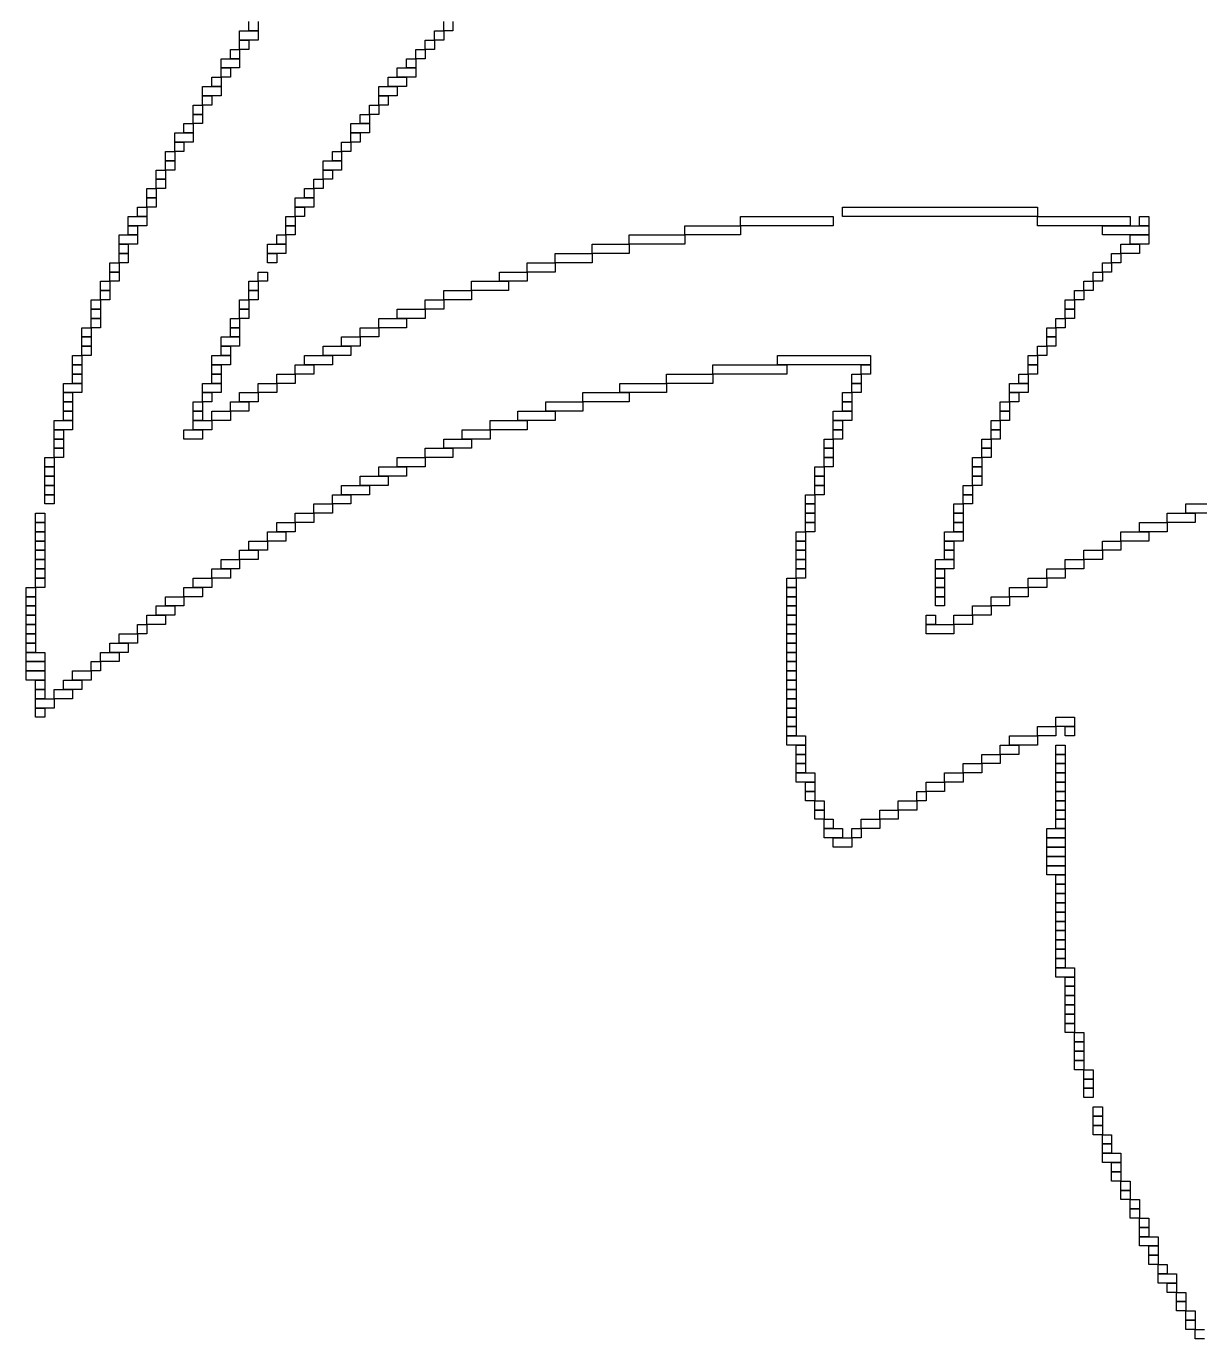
# Model space of a CAD drawing. Extents: x 62 to 962, y 58 to 965.
# Drawn here: x 326 to 452.5, y 366 to 507.5 of the extents above; entities that cross this region are included whole.
import ezdxf

# ---------------------------------------------------------------- set-up
doc = ezdxf.new("R2010")
doc.units = 0

msp = doc.modelspace()

# ---------------------------------------------------------------- linework, layer by layer
for p, q in [((350, 507), (350, 508)), ((351, 508), (351, 507)), ((371, 507), (371, 508)), ((372, 508), (372, 507)), ((349, 507), (351, 507)), ((349, 506), (349, 507)), ((351, 507), (350, 507)), ((351, 507), (351, 506)), ((370, 507), (371, 507)), ((370, 506), (370, 507)), ((372, 507), (371, 507)), ((371, 507), (371, 506)), ((351, 506), (349, 506)), ((349, 506), (350, 506)), ((349, 505), (349, 506)), ((350, 506), (350, 505)), ((369, 506), (370, 506)), ((369, 505), (369, 506)), ((371, 506), (370, 506)), ((370, 506), (370, 505)), ((347, 504), (349, 504)), ((347, 503), (347, 504)), ((348, 505), (349, 505)), ((348, 504), (348, 505)), ((349, 504), (348, 504)), ((350, 505), (349, 505)), ((349, 505), (349, 504)), ((349, 504), (349, 503)), ((367, 504), (368, 504)), ((367, 503), (367, 504)), ((368, 505), (369, 505)), ((368, 504), (368, 505)), ((369, 504), (368, 504)), ((368, 504), (368, 503)), ((370, 505), (369, 505)), ((369, 505), (369, 504)), ((349, 503), (347, 503)), ((347, 503), (348, 503)), ((347, 502), (347, 503)), ((348, 503), (348, 502)), ((366, 503), (368, 503)), ((366, 502), (366, 503)), ((368, 503), (367, 503)), ((368, 503), (368, 502)), ((345, 501), (347, 501)), ((345, 500), (345, 501)), ((346, 502), (347, 502)), ((346, 501), (346, 502)), ((347, 501), (346, 501)), ((348, 502), (347, 502)), ((347, 502), (347, 501)), ((347, 501), (347, 500)), ((364, 501), (366, 501)), ((364, 500), (364, 501)), ((365, 502), (367, 502)), ((365, 501), (365, 502)), ((367, 501), (365, 501)), ((368, 502), (366, 502)), ((366, 501), (366, 500)), ((367, 502), (367, 501)), ((347, 500), (345, 500)), ((345, 500), (346, 500)), ((345, 499), (345, 500)), ((346, 500), (346, 499)), ((366, 500), (364, 500)), ((364, 500), (365, 500)), ((364, 499), (364, 500)), ((365, 500), (365, 499)), ((344, 499), (345, 499)), ((344, 498), (344, 499)), ((346, 499), (345, 499)), ((345, 499), (345, 498)), ((363, 499), (364, 499)), ((363, 498), (363, 499)), ((365, 499), (364, 499)), ((364, 499), (364, 498)), ((343, 497), (344, 497)), ((343, 496), (343, 497)), ((345, 498), (344, 498)), ((344, 498), (345, 498)), ((344, 497), (344, 498)), ((345, 497), (344, 497)), ((344, 497), (344, 496)), ((345, 498), (345, 497)), ((361, 497), (363, 497)), ((361, 496), (361, 497)), ((362, 498), (363, 498)), ((362, 497), (362, 498)), ((363, 497), (362, 497)), ((364, 498), (363, 498)), ((363, 498), (363, 497)), ((363, 497), (363, 496)), ((342, 496), (344, 496)), ((342, 495), (342, 496)), ((344, 496), (343, 496)), ((344, 496), (344, 495)), ((363, 496), (361, 496)), ((361, 496), (362, 496)), ((361, 495), (361, 496)), ((362, 496), (362, 495)), ((341, 494), (342, 494)), ((341, 493), (341, 494)), ((344, 495), (342, 495)), ((342, 495), (343, 495)), ((342, 494), (342, 495)), ((343, 494), (342, 494)), ((342, 494), (342, 493)), ((343, 495), (343, 494)), ((359, 494), (360, 494)), ((359, 493), (359, 494)), ((360, 495), (361, 495)), ((360, 494), (360, 495)), ((361, 494), (360, 494)), ((360, 494), (360, 493)), ((362, 495), (361, 495)), ((361, 495), (361, 494)), ((342, 493), (341, 493)), ((341, 493), (342, 493)), ((341, 492), (341, 493)), ((342, 493), (342, 492)), ((358, 493), (360, 493)), ((358, 492), (358, 493)), ((360, 493), (359, 493)), ((360, 493), (360, 492)), ((340, 492), (341, 492)), ((340, 491), (340, 492)), ((342, 492), (341, 492)), ((341, 492), (341, 491)), ((360, 492), (358, 492)), ((358, 492), (359, 492)), ((358, 491), (358, 492)), ((359, 492), (359, 491)), ((339, 490), (340, 490)), ((339, 489), (339, 490)), ((341, 491), (340, 491)), ((340, 491), (341, 491)), ((340, 490), (340, 491)), ((341, 490), (340, 490)), ((340, 490), (340, 489)), ((341, 491), (341, 490)), ((356, 490), (357, 490)), ((356, 489), (356, 490)), ((357, 491), (358, 491)), ((357, 490), (357, 491)), ((358, 490), (357, 490)), ((357, 490), (357, 489)), ((359, 491), (358, 491)), ((358, 491), (358, 490)), ((340, 489), (339, 489)), ((339, 489), (340, 489)), ((339, 488), (339, 489)), ((340, 489), (340, 488)), ((355, 489), (357, 489)), ((355, 488), (355, 489)), ((357, 489), (356, 489)), ((357, 489), (357, 488)), ((337, 487), (339, 487)), ((337, 486), (337, 487)), ((338, 488), (339, 488)), ((338, 487), (338, 488)), ((339, 487), (338, 487)), ((340, 488), (339, 488)), ((339, 488), (339, 487)), ((339, 487), (339, 486)), ((354, 487), (355, 487)), ((354, 486), (354, 487)), ((357, 488), (355, 488)), ((355, 488), (356, 488)), ((355, 487), (355, 488)), ((356, 487), (355, 487)), ((355, 487), (355, 486)), ((356, 488), (356, 487)), ((403, 487), (413, 487)), ((403, 486), (403, 487)), ((413, 487), (413, 486)), ((414, 488), (435, 488)), ((414, 487), (414, 488)), ((435, 487), (414, 487)), ((435, 488), (435, 487)), ((435, 487), (445, 487)), ((435, 486), (435, 487)), ((445, 487), (445, 486)), ((446, 487), (447, 487)), ((446, 486), (446, 487)), ((447, 487), (447, 486)), ((339, 486), (337, 486)), ((337, 486), (338, 486)), ((337, 485), (337, 486)), ((338, 486), (338, 485)), ((355, 486), (354, 486)), ((354, 486), (355, 486)), ((354, 485), (354, 486)), ((355, 486), (355, 485)), ((397, 486), (403, 486)), ((397, 485), (397, 486)), ((413, 486), (403, 486)), ((403, 486), (403, 485)), ((445, 486), (435, 486)), ((442, 486), (447, 486)), ((442, 485), (442, 486)), ((447, 486), (446, 486)), ((447, 486), (447, 485)), ((336, 485), (338, 485)), ((336, 484), (336, 485)), ((338, 484), (336, 484)), ((336, 484), (337, 484)), ((336, 483), (336, 484)), ((338, 485), (337, 485)), ((337, 484), (337, 483)), ((338, 485), (338, 484)), ((352, 484), (354, 484)), ((352, 483), (352, 484)), ((353, 485), (354, 485)), ((353, 484), (353, 485)), ((354, 484), (353, 484)), ((355, 485), (354, 485)), ((354, 485), (354, 484)), ((354, 484), (354, 483)), ((387, 484), (391, 484)), ((387, 483), (387, 484)), ((391, 485), (397, 485)), ((391, 484), (391, 485)), ((397, 484), (391, 484)), ((391, 484), (391, 483)), ((403, 485), (397, 485)), ((397, 485), (397, 484)), ((447, 485), (442, 485)), ((444, 484), (446, 484)), ((444, 483), (444, 484)), ((445, 485), (447, 485)), ((445, 484), (445, 485)), ((447, 484), (445, 484)), ((446, 484), (446, 483)), ((447, 485), (447, 484)), ((337, 483), (336, 483)), ((336, 483), (337, 483)), ((336, 482), (336, 483)), ((337, 483), (337, 482)), ((354, 483), (352, 483)), ((352, 483), (353, 483)), ((352, 482), (352, 483)), ((353, 483), (353, 482)), ((383, 483), (387, 483)), ((383, 482), (383, 483)), ((391, 483), (387, 483)), ((387, 483), (387, 482)), ((443, 483), (444, 483)), ((443, 482), (443, 483)), ((446, 483), (444, 483)), ((444, 483), (444, 482)), ((335, 482), (336, 482)), ((335, 481), (335, 482)), ((337, 482), (336, 482)), ((336, 482), (336, 481)), ((353, 482), (352, 482)), ((380, 482), (383, 482)), ((380, 481), (380, 482)), ((387, 482), (383, 482)), ((383, 482), (383, 481)), ((442, 482), (443, 482)), ((442, 481), (442, 482)), ((444, 482), (443, 482)), ((443, 482), (443, 481)), ((334, 480), (335, 480)), ((334, 479), (334, 480)), ((336, 481), (335, 481)), ((335, 481), (336, 481)), ((335, 480), (335, 481)), ((336, 480), (335, 480)), ((335, 480), (335, 479)), ((336, 481), (336, 480)), ((350, 480), (351, 480)), ((350, 479), (350, 480)), ((351, 481), (352, 481)), ((351, 480), (351, 481)), ((352, 480), (351, 480)), ((351, 480), (351, 479)), ((352, 481), (352, 480)), ((374, 480), (378, 480)), ((374, 479), (374, 480)), ((377, 481), (380, 481)), ((377, 480), (377, 481)), ((380, 480), (377, 480)), ((378, 480), (378, 479)), ((383, 481), (380, 481)), ((380, 481), (380, 480)), ((440, 480), (441, 480)), ((440, 479), (440, 480)), ((441, 481), (442, 481)), ((441, 480), (441, 481)), ((442, 480), (441, 480)), ((441, 480), (441, 479)), ((443, 481), (442, 481)), ((442, 481), (442, 480)), ((335, 479), (334, 479)), ((334, 479), (335, 479)), ((334, 478), (334, 479)), ((335, 479), (335, 478)), ((351, 479), (350, 479)), ((350, 479), (351, 479)), ((350, 478), (350, 479)), ((351, 479), (351, 478)), ((371, 479), (374, 479)), ((371, 478), (371, 479)), ((378, 479), (374, 479)), ((374, 479), (374, 478)), ((439, 479), (440, 479)), ((439, 478), (439, 479)), ((441, 479), (440, 479)), ((440, 479), (440, 478)), ((333, 478), (334, 478)), ((333, 477), (333, 478)), ((334, 477), (333, 477)), ((333, 477), (334, 477)), ((333, 476), (333, 477)), ((335, 478), (334, 478)), ((334, 478), (334, 477)), ((334, 477), (334, 476)), ((349, 478), (350, 478)), ((349, 477), (349, 478)), ((350, 477), (349, 477)), ((349, 477), (350, 477)), ((349, 476), (349, 477)), ((351, 478), (350, 478)), ((350, 478), (350, 477)), ((350, 477), (350, 476)), ((366, 477), (369, 477)), ((366, 476), (366, 477)), ((369, 478), (371, 478)), ((369, 477), (369, 478)), ((371, 477), (369, 477)), ((369, 477), (369, 476)), ((374, 478), (371, 478)), ((371, 478), (371, 477)), ((438, 478), (439, 478)), ((438, 477), (438, 478)), ((439, 477), (438, 477)), ((438, 477), (439, 477)), ((438, 476), (438, 477)), ((440, 478), (439, 478)), ((439, 478), (439, 477)), ((439, 477), (439, 476)), ((334, 476), (333, 476)), ((333, 476), (334, 476)), ((333, 475), (333, 476)), ((334, 476), (334, 475)), ((348, 476), (349, 476)), ((348, 475), (348, 476)), ((350, 476), (349, 476)), ((349, 476), (349, 475)), ((364, 476), (367, 476)), ((364, 475), (364, 476)), ((369, 476), (366, 476)), ((367, 476), (367, 475)), ((437, 476), (438, 476)), ((437, 475), (437, 476)), ((439, 476), (438, 476)), ((438, 476), (438, 475)), ((332, 475), (333, 475)), ((332, 474), (332, 475)), ((334, 475), (333, 475)), ((333, 475), (333, 474)), ((349, 475), (348, 475)), ((348, 475), (349, 475)), ((348, 474), (348, 475)), ((349, 475), (349, 474)), ((362, 475), (364, 475)), ((362, 474), (362, 475)), ((367, 475), (364, 475)), ((364, 475), (364, 474)), ((436, 475), (437, 475)), ((436, 474), (436, 475)), ((438, 475), (437, 475)), ((437, 475), (437, 474)), ((333, 474), (332, 474)), ((332, 474), (333, 474)), ((332, 473), (332, 474)), ((333, 473), (332, 473)), ((332, 473), (333, 473)), ((332, 472), (332, 473)), ((333, 474), (333, 473)), ((333, 473), (333, 472)), ((347, 474), (349, 474)), ((347, 473), (347, 474)), ((349, 473), (347, 473)), ((347, 473), (348, 473)), ((347, 472), (347, 473)), ((349, 474), (348, 474)), ((348, 473), (348, 472)), ((349, 474), (349, 473)), ((358, 473), (361, 473)), ((358, 472), (358, 473)), ((360, 474), (362, 474)), ((360, 473), (360, 474)), ((362, 473), (360, 473)), ((361, 473), (361, 472)), ((364, 474), (362, 474)), ((362, 474), (362, 473)), ((435, 473), (436, 473)), ((435, 472), (435, 473)), ((437, 474), (436, 474)), ((436, 474), (437, 474)), ((436, 473), (436, 474)), ((437, 473), (436, 473)), ((436, 473), (436, 472)), ((437, 474), (437, 473)), ((331, 472), (332, 472)), ((331, 471), (331, 472)), ((333, 472), (332, 472)), ((332, 472), (332, 471)), ((346, 472), (348, 472)), ((346, 471), (346, 472)), ((348, 472), (347, 472)), ((348, 472), (348, 471)), ((356, 472), (359, 472)), ((356, 471), (356, 472)), ((361, 472), (358, 472)), ((359, 472), (359, 471)), ((407, 472), (417, 472)), ((407, 471), (407, 472)), ((417, 472), (417, 471)), ((434, 472), (435, 472)), ((434, 471), (434, 472)), ((436, 472), (435, 472)), ((435, 472), (435, 471)), ((332, 471), (331, 471)), ((331, 471), (332, 471)), ((331, 470), (331, 471)), ((332, 470), (331, 470)), ((331, 470), (332, 470)), ((331, 469), (331, 470)), ((332, 471), (332, 470)), ((332, 470), (332, 469)), ((348, 471), (346, 471)), ((346, 471), (347, 471)), ((346, 470), (346, 471)), ((347, 470), (346, 470)), ((346, 470), (347, 470)), ((346, 469), (346, 470)), ((347, 471), (347, 470)), ((347, 470), (347, 469)), ((353, 470), (355, 470)), ((353, 469), (353, 470)), ((355, 471), (357, 471)), ((355, 470), (355, 471)), ((357, 470), (355, 470)), ((355, 470), (355, 469)), ((359, 471), (356, 471)), ((357, 471), (357, 470)), ((395, 470), (400, 470)), ((395, 469), (395, 470)), ((400, 471), (408, 471)), ((400, 470), (400, 471)), ((408, 470), (400, 470)), ((400, 470), (400, 469)), ((417, 471), (407, 471)), ((408, 471), (408, 470)), ((415, 470), (416, 470)), ((415, 469), (415, 470)), ((416, 471), (417, 471)), ((416, 470), (416, 471)), ((417, 470), (416, 470)), ((416, 470), (416, 469)), ((417, 471), (417, 470)), ((433, 470), (434, 470)), ((433, 469), (433, 470)), ((435, 471), (434, 471)), ((434, 471), (435, 471)), ((434, 470), (434, 471)), ((435, 470), (434, 470)), ((434, 470), (434, 469)), ((435, 471), (435, 470)), ((330, 469), (332, 469)), ((330, 468), (330, 469)), ((332, 469), (331, 469)), ((332, 469), (332, 468)), ((345, 469), (347, 469)), ((345, 468), (345, 469)), ((347, 469), (346, 469)), ((347, 469), (347, 468)), ((351, 469), (353, 469)), ((351, 468), (351, 469)), ((355, 469), (353, 469)), ((353, 469), (353, 468)), ((390, 469), (395, 469)), ((390, 468), (390, 469)), ((400, 469), (395, 469)), ((395, 469), (395, 468)), ((416, 469), (415, 469)), ((415, 469), (416, 469)), ((415, 468), (415, 469)), ((416, 469), (416, 468)), ((432, 469), (434, 469)), ((432, 468), (432, 469)), ((434, 469), (433, 469)), ((434, 469), (434, 468)), ((332, 468), (330, 468)), ((330, 468), (331, 468)), ((330, 467), (330, 468)), ((331, 467), (330, 467)), ((330, 467), (331, 467)), ((330, 466), (330, 467)), ((331, 468), (331, 467)), ((331, 467), (331, 466)), ((344, 467), (345, 467)), ((344, 466), (344, 467)), ((347, 468), (345, 468)), ((345, 468), (346, 468)), ((345, 467), (345, 468)), ((346, 467), (345, 467)), ((345, 467), (345, 466)), ((346, 468), (346, 467)), ((348, 467), (350, 467)), ((348, 466), (348, 467)), ((349, 468), (351, 468)), ((349, 467), (349, 468)), ((351, 467), (349, 467)), ((350, 467), (350, 466)), ((353, 468), (351, 468)), ((351, 468), (351, 467)), ((382, 467), (386, 467)), ((382, 466), (382, 467)), ((386, 468), (391, 468)), ((386, 467), (386, 468)), ((391, 467), (386, 467)), ((386, 467), (386, 466)), ((395, 468), (390, 468)), ((391, 468), (391, 467)), ((414, 468), (415, 468)), ((414, 467), (414, 468)), ((415, 467), (414, 467)), ((414, 467), (415, 467)), ((414, 466), (414, 467)), ((416, 468), (415, 468)), ((415, 468), (415, 467)), ((415, 467), (415, 466)), ((431, 467), (432, 467)), ((431, 466), (431, 467)), ((434, 468), (432, 468)), ((432, 468), (433, 468)), ((432, 467), (432, 468)), ((433, 467), (432, 467)), ((432, 467), (432, 466)), ((433, 468), (433, 467)), ((331, 466), (330, 466)), ((330, 466), (331, 466)), ((330, 465), (330, 466)), ((331, 466), (331, 465)), ((345, 466), (344, 466)), ((344, 466), (345, 466)), ((344, 465), (344, 466)), ((345, 466), (345, 465)), ((346, 466), (348, 466)), ((346, 465), (346, 466)), ((350, 466), (348, 466)), ((348, 466), (348, 465)), ((379, 466), (383, 466)), ((379, 465), (379, 466)), ((386, 466), (382, 466)), ((383, 466), (383, 465)), ((413, 466), (415, 466)), ((413, 465), (413, 466)), ((415, 466), (414, 466)), ((415, 466), (415, 465)), ((432, 466), (431, 466)), ((431, 466), (432, 466)), ((431, 465), (431, 466)), ((432, 466), (432, 465)), ((329, 465), (331, 465)), ((329, 464), (329, 465)), ((331, 465), (330, 465)), ((331, 465), (331, 464)), ((345, 465), (344, 465)), ((344, 465), (346, 465)), ((344, 464), (344, 465)), ((348, 465), (346, 465)), ((346, 465), (346, 464)), ((376, 465), (380, 465)), ((376, 464), (376, 465)), ((383, 465), (379, 465)), ((380, 465), (380, 464)), ((415, 465), (413, 465)), ((413, 465), (414, 465)), ((413, 464), (413, 465)), ((414, 465), (414, 464)), ((430, 465), (431, 465)), ((430, 464), (430, 465)), ((432, 465), (431, 465)), ((431, 465), (431, 464)), ((331, 464), (329, 464)), ((329, 464), (330, 464)), ((329, 463), (329, 464)), ((330, 463), (329, 463)), ((329, 463), (330, 463)), ((329, 462), (329, 463)), ((330, 464), (330, 463)), ((330, 463), (330, 462)), ((343, 464), (345, 464)), ((343, 463), (343, 464)), ((345, 463), (343, 463)), ((346, 464), (344, 464)), ((345, 464), (345, 463)), ((371, 463), (374, 463)), ((371, 462), (371, 463)), ((373, 464), (376, 464)), ((373, 463), (373, 464)), ((376, 463), (373, 463)), ((374, 463), (374, 462)), ((380, 464), (376, 464)), ((376, 464), (376, 463)), ((412, 463), (413, 463)), ((412, 462), (412, 463)), ((414, 464), (413, 464)), ((413, 464), (414, 464)), ((413, 463), (413, 464)), ((414, 463), (413, 463)), ((413, 463), (413, 462)), ((414, 464), (414, 463)), ((429, 463), (430, 463)), ((429, 462), (429, 463)), ((431, 464), (430, 464)), ((430, 464), (431, 464)), ((430, 463), (430, 464)), ((431, 463), (430, 463)), ((430, 463), (430, 462)), ((431, 464), (431, 463)), ((330, 462), (329, 462)), ((329, 462), (330, 462)), ((329, 461), (329, 462)), ((330, 462), (330, 461)), ((369, 462), (372, 462)), ((369, 461), (369, 462)), ((374, 462), (371, 462)), ((372, 462), (372, 461)), ((413, 462), (412, 462)), ((412, 462), (413, 462)), ((412, 461), (412, 462)), ((413, 462), (413, 461)), ((430, 462), (429, 462)), ((429, 462), (430, 462)), ((429, 461), (429, 462)), ((430, 462), (430, 461)), ((328, 461), (329, 461)), ((328, 460), (328, 461)), ((329, 460), (328, 460)), ((328, 460), (329, 460)), ((328, 459), (328, 460)), ((330, 461), (329, 461)), ((329, 461), (329, 460)), ((329, 460), (329, 459)), ((364, 460), (367, 460)), ((364, 459), (364, 460)), ((366, 461), (369, 461)), ((366, 460), (366, 461)), ((369, 460), (366, 460)), ((367, 460), (367, 459)), ((372, 461), (369, 461)), ((369, 461), (369, 460)), ((411, 460), (412, 460)), ((411, 459), (411, 460)), ((413, 461), (412, 461)), ((412, 461), (413, 461)), ((412, 460), (412, 461)), ((413, 460), (412, 460)), ((412, 460), (412, 459)), ((413, 461), (413, 460)), ((428, 461), (429, 461)), ((428, 460), (428, 461)), ((429, 460), (428, 460)), ((428, 460), (429, 460)), ((428, 459), (428, 460)), ((430, 461), (429, 461)), ((429, 461), (429, 460)), ((429, 460), (429, 459)), ((329, 459), (328, 459)), ((328, 459), (329, 459)), ((328, 458), (328, 459)), ((329, 459), (329, 458)), ((362, 459), (365, 459)), ((362, 458), (362, 459)), ((367, 459), (364, 459)), ((365, 459), (365, 458)), ((412, 459), (411, 459)), ((411, 459), (412, 459)), ((411, 458), (411, 459)), ((412, 459), (412, 458)), ((429, 459), (428, 459)), ((428, 459), (429, 459)), ((428, 458), (428, 459)), ((429, 459), (429, 458)), ((329, 458), (328, 458)), ((328, 458), (329, 458)), ((328, 457), (328, 458)), ((329, 458), (329, 457)), ((360, 458), (363, 458)), ((360, 457), (360, 458)), ((365, 458), (362, 458)), ((363, 458), (363, 457)), ((412, 458), (411, 458)), ((411, 458), (412, 458)), ((411, 457), (411, 458)), ((412, 458), (412, 457)), ((427, 458), (428, 458)), ((427, 457), (427, 458)), ((429, 458), (428, 458)), ((428, 458), (428, 457)), ((329, 457), (328, 457)), ((328, 457), (329, 457)), ((328, 456), (328, 457)), ((329, 456), (328, 456)), ((329, 457), (329, 456)), ((357, 456), (359, 456)), ((357, 455), (357, 456)), ((359, 457), (361, 457)), ((359, 456), (359, 457)), ((361, 456), (359, 456)), ((359, 456), (359, 455)), ((363, 457), (360, 457)), ((361, 457), (361, 456)), ((410, 457), (411, 457)), ((410, 456), (410, 457)), ((411, 456), (410, 456)), ((410, 456), (411, 456)), ((410, 455), (410, 456)), ((412, 457), (411, 457)), ((411, 457), (411, 456)), ((411, 456), (411, 455)), ((426, 456), (427, 456)), ((426, 455), (426, 456)), ((428, 457), (427, 457)), ((427, 457), (428, 457)), ((427, 456), (427, 457)), ((428, 456), (427, 456)), ((427, 456), (427, 455)), ((428, 457), (428, 456)), ((451, 456), (455, 456)), ((451, 455), (451, 456)), ((327, 455), (328, 455)), ((327, 454), (327, 455)), ((328, 455), (328, 454)), ((355, 455), (357, 455)), ((355, 454), (355, 455)), ((359, 455), (357, 455)), ((357, 455), (357, 454)), ((411, 455), (410, 455)), ((410, 455), (411, 455)), ((410, 454), (410, 455)), ((411, 455), (411, 454)), ((427, 455), (426, 455)), ((426, 455), (427, 455)), ((426, 454), (426, 455)), ((427, 455), (427, 454)), ((449, 455), (452, 455)), ((449, 454), (449, 455)), ((455, 455), (451, 455)), ((452, 455), (452, 454)), ((328, 454), (327, 454)), ((327, 454), (328, 454)), ((327, 453), (327, 454)), ((328, 453), (327, 453)), ((327, 453), (328, 453)), ((327, 452), (327, 453)), ((328, 454), (328, 453)), ((328, 453), (328, 452)), ((352, 453), (354, 453)), ((352, 452), (352, 453)), ((353, 454), (355, 454)), ((353, 453), (353, 454)), ((355, 453), (353, 453)), ((354, 453), (354, 452)), ((357, 454), (355, 454)), ((355, 454), (355, 453)), ((409, 453), (410, 453)), ((409, 452), (409, 453)), ((411, 454), (410, 454)), ((410, 454), (411, 454)), ((410, 453), (410, 454)), ((411, 453), (410, 453)), ((410, 453), (410, 452)), ((411, 454), (411, 453)), ((425, 453), (427, 453)), ((425, 452), (425, 453)), ((427, 454), (426, 454)), ((426, 454), (427, 454)), ((426, 453), (426, 454)), ((427, 453), (426, 453)), ((427, 454), (427, 453)), ((427, 453), (427, 452)), ((444, 453), (447, 453)), ((444, 452), (444, 453)), ((446, 454), (449, 454)), ((446, 453), (446, 454)), ((449, 453), (446, 453)), ((447, 453), (447, 452)), ((452, 454), (449, 454)), ((449, 454), (449, 453)), ((328, 452), (327, 452)), ((327, 452), (328, 452)), ((327, 451), (327, 452)), ((328, 452), (328, 451)), ((350, 452), (352, 452)), ((350, 451), (350, 452)), ((354, 452), (352, 452)), ((352, 452), (352, 451)), ((410, 452), (409, 452)), ((409, 452), (410, 452)), ((409, 451), (409, 452)), ((410, 452), (410, 451)), ((427, 452), (425, 452)), ((425, 452), (426, 452)), ((425, 451), (425, 452)), ((426, 452), (426, 451)), ((442, 452), (444, 452)), ((442, 451), (442, 452)), ((447, 452), (444, 452)), ((444, 452), (444, 451)), ((328, 451), (327, 451)), ((327, 451), (328, 451)), ((327, 450), (327, 451)), ((328, 450), (327, 450)), ((327, 450), (328, 450)), ((327, 449), (327, 450)), ((328, 451), (328, 450)), ((328, 450), (328, 449)), ((347, 450), (349, 450)), ((347, 449), (347, 450)), ((349, 451), (351, 451)), ((349, 450), (349, 451)), ((351, 450), (349, 450)), ((349, 450), (349, 449)), ((352, 451), (350, 451)), ((351, 451), (351, 450)), ((410, 451), (409, 451)), ((409, 451), (410, 451)), ((409, 450), (409, 451)), ((410, 450), (409, 450)), ((409, 450), (410, 450)), ((409, 449), (409, 450)), ((410, 451), (410, 450)), ((410, 450), (410, 449)), ((424, 450), (426, 450)), ((424, 449), (424, 450)), ((426, 451), (425, 451)), ((425, 451), (426, 451)), ((425, 450), (425, 451)), ((426, 450), (425, 450)), ((426, 451), (426, 450)), ((426, 450), (426, 449)), ((438, 450), (440, 450)), ((438, 449), (438, 450)), ((440, 451), (442, 451)), ((440, 450), (440, 451)), ((442, 450), (440, 450)), ((440, 450), (440, 449)), ((444, 451), (442, 451)), ((442, 451), (442, 450)), ((328, 449), (327, 449)), ((327, 449), (328, 449)), ((327, 448), (327, 449)), ((328, 449), (328, 448)), ((346, 449), (348, 449)), ((346, 448), (346, 449)), ((349, 449), (347, 449)), ((348, 449), (348, 448)), ((410, 449), (409, 449)), ((409, 449), (410, 449)), ((409, 448), (409, 449)), ((410, 449), (410, 448)), ((426, 449), (424, 449)), ((424, 449), (425, 449)), ((424, 448), (424, 449)), ((425, 449), (425, 448)), ((436, 449), (438, 449)), ((436, 448), (436, 449)), ((440, 449), (438, 449)), ((438, 449), (438, 448)), ((328, 448), (327, 448)), ((327, 448), (328, 448)), ((327, 447), (327, 448)), ((328, 448), (328, 447)), ((344, 448), (346, 448)), ((344, 447), (344, 448)), ((348, 448), (346, 448)), ((346, 448), (346, 447)), ((408, 448), (409, 448)), ((408, 447), (408, 448)), ((410, 448), (409, 448)), ((409, 448), (409, 447)), ((425, 448), (424, 448)), ((424, 448), (425, 448)), ((424, 447), (424, 448)), ((425, 448), (425, 447)), ((434, 448), (436, 448)), ((434, 447), (434, 448)), ((438, 448), (436, 448)), ((436, 448), (436, 447)), ((326, 447), (327, 447)), ((326, 446), (326, 447)), ((327, 446), (326, 446)), ((326, 446), (327, 446)), ((326, 445), (326, 446)), ((328, 447), (327, 447)), ((327, 447), (327, 446)), ((327, 446), (327, 445)), ((341, 446), (343, 446)), ((341, 445), (341, 446)), ((343, 447), (345, 447)), ((343, 446), (343, 447)), ((345, 446), (343, 446)), ((343, 446), (343, 445)), ((346, 447), (344, 447)), ((345, 447), (345, 446)), ((409, 447), (408, 447)), ((408, 447), (409, 447)), ((408, 446), (408, 447)), ((409, 446), (408, 446)), ((408, 446), (409, 446)), ((408, 445), (408, 446)), ((409, 447), (409, 446)), ((409, 446), (409, 445)), ((425, 447), (424, 447)), ((424, 447), (425, 447)), ((424, 446), (424, 447)), ((425, 446), (424, 446)), ((424, 446), (425, 446)), ((424, 445), (424, 446)), ((425, 447), (425, 446)), ((425, 446), (425, 445)), ((430, 446), (432, 446)), ((430, 445), (430, 446)), ((432, 447), (434, 447)), ((432, 446), (432, 447)), ((434, 446), (432, 446)), ((432, 446), (432, 445)), ((436, 447), (434, 447)), ((434, 447), (434, 446)), ((327, 445), (326, 445)), ((326, 445), (327, 445)), ((326, 444), (326, 445)), ((327, 445), (327, 444)), ((340, 445), (342, 445)), ((340, 444), (340, 445)), ((343, 445), (341, 445)), ((342, 445), (342, 444)), ((409, 445), (408, 445)), ((408, 445), (409, 445)), ((408, 444), (408, 445)), ((409, 445), (409, 444)), ((425, 445), (424, 445)), ((428, 445), (430, 445)), ((428, 444), (428, 445)), ((432, 445), (430, 445)), ((430, 445), (430, 444)), ((327, 444), (326, 444)), ((326, 444), (327, 444)), ((326, 443), (326, 444)), ((327, 443), (326, 443)), ((326, 443), (327, 443)), ((326, 442), (326, 443)), ((327, 444), (327, 443)), ((327, 443), (327, 442)), ((338, 443), (339, 443)), ((338, 442), (338, 443)), ((339, 444), (341, 444)), ((339, 443), (339, 444)), ((341, 443), (339, 443)), ((339, 443), (339, 442)), ((342, 444), (340, 444)), ((341, 444), (341, 443)), ((409, 444), (408, 444)), ((408, 444), (409, 444)), ((408, 443), (408, 444)), ((409, 443), (408, 443)), ((408, 443), (409, 443)), ((408, 442), (408, 443)), ((409, 444), (409, 443)), ((409, 443), (409, 442)), ((423, 444), (424, 444)), ((423, 443), (423, 444)), ((424, 443), (423, 443)), ((423, 443), (426, 443)), ((423, 442), (423, 443)), ((424, 444), (424, 443)), ((426, 444), (428, 444)), ((426, 443), (426, 444)), ((428, 443), (426, 443)), ((426, 443), (426, 442)), ((430, 444), (428, 444)), ((428, 444), (428, 443)), ((327, 442), (326, 442)), ((326, 442), (327, 442)), ((326, 441), (326, 442)), ((327, 442), (327, 441)), ((336, 442), (338, 442)), ((336, 441), (336, 442)), ((339, 442), (338, 442)), ((338, 442), (338, 441)), ((409, 442), (408, 442)), ((408, 442), (409, 442)), ((408, 441), (408, 442)), ((409, 442), (409, 441)), ((426, 442), (423, 442)), ((327, 441), (326, 441)), ((326, 441), (327, 441)), ((326, 440), (326, 441)), ((327, 441), (327, 440)), ((335, 441), (337, 441)), ((335, 440), (335, 441)), ((338, 441), (336, 441)), ((337, 441), (337, 440)), ((409, 441), (408, 441)), ((408, 441), (409, 441)), ((408, 440), (408, 441)), ((409, 441), (409, 440)), ((327, 440), (326, 440)), ((326, 440), (328, 440)), ((326, 439), (326, 440)), ((328, 439), (326, 439)), ((326, 439), (328, 439)), ((326, 438), (326, 439)), ((328, 440), (328, 439)), ((328, 439), (328, 438)), ((333, 439), (334, 439)), ((333, 438), (333, 439)), ((334, 440), (336, 440)), ((334, 439), (334, 440)), ((336, 439), (334, 439)), ((334, 439), (334, 438)), ((337, 440), (335, 440)), ((336, 440), (336, 439)), ((409, 440), (408, 440)), ((408, 440), (409, 440)), ((408, 439), (408, 440)), ((409, 439), (408, 439)), ((408, 439), (409, 439)), ((408, 438), (408, 439)), ((409, 440), (409, 439)), ((409, 439), (409, 438)), ((328, 438), (326, 438)), ((326, 438), (328, 438)), ((326, 437), (326, 438)), ((328, 438), (328, 437)), ((331, 438), (333, 438)), ((331, 437), (331, 438)), ((334, 438), (333, 438)), ((333, 438), (333, 437)), ((409, 438), (408, 438)), ((408, 438), (409, 438)), ((408, 437), (408, 438)), ((409, 438), (409, 437)), ((328, 437), (326, 437)), ((327, 437), (328, 437)), ((327, 436), (327, 437)), ((328, 436), (327, 436)), ((327, 436), (328, 436)), ((327, 435), (327, 436)), ((328, 437), (328, 436)), ((328, 436), (328, 435)), ((329, 436), (331, 436)), ((329, 435), (329, 436)), ((330, 437), (332, 437)), ((330, 436), (330, 437)), ((332, 436), (330, 436)), ((333, 437), (331, 437)), ((331, 436), (331, 435)), ((332, 437), (332, 436)), ((409, 437), (408, 437)), ((408, 437), (409, 437)), ((408, 436), (408, 437)), ((409, 436), (408, 436)), ((408, 436), (409, 436)), ((408, 435), (408, 436)), ((409, 437), (409, 436)), ((409, 436), (409, 435)), ((328, 435), (327, 435)), ((327, 435), (329, 435)), ((327, 434), (327, 435)), ((331, 435), (329, 435)), ((329, 435), (329, 434)), ((409, 435), (408, 435)), ((408, 435), (409, 435)), ((408, 434), (408, 435)), ((409, 435), (409, 434)), ((329, 434), (327, 434)), ((327, 434), (328, 434)), ((327, 433), (327, 434)), ((328, 433), (327, 433)), ((328, 434), (328, 433)), ((409, 434), (408, 434)), ((408, 434), (409, 434)), ((408, 433), (408, 434)), ((409, 433), (408, 433)), ((408, 433), (409, 433)), ((408, 432), (408, 433)), ((409, 434), (409, 433)), ((409, 433), (409, 432)), ((437, 433), (439, 433)), ((437, 432), (437, 433)), ((439, 433), (439, 432)), ((409, 432), (408, 432)), ((408, 432), (409, 432)), ((408, 431), (408, 432)), ((409, 432), (409, 431)), ((435, 432), (437, 432)), ((435, 431), (435, 432)), ((439, 432), (437, 432)), ((437, 432), (437, 431)), ((438, 432), (439, 432)), ((438, 431), (438, 432)), ((439, 432), (439, 431)), ((409, 431), (408, 431)), ((408, 431), (410, 431)), ((408, 430), (408, 431)), ((410, 431), (410, 430)), ((432, 431), (435, 431)), ((432, 430), (432, 431)), ((437, 431), (435, 431)), ((435, 431), (435, 430)), ((439, 431), (438, 431)), ((410, 430), (408, 430)), ((409, 430), (410, 430)), ((409, 429), (409, 430)), ((410, 429), (409, 429)), ((409, 429), (410, 429)), ((409, 428), (409, 429)), ((410, 430), (410, 429)), ((410, 429), (410, 428)), ((429, 429), (431, 429)), ((429, 428), (429, 429)), ((431, 430), (433, 430)), ((431, 429), (431, 430)), ((433, 429), (431, 429)), ((431, 429), (431, 428)), ((435, 430), (432, 430)), ((433, 430), (433, 429)), ((437, 430), (438, 430)), ((437, 429), (437, 430)), ((438, 429), (437, 429)), ((437, 429), (438, 429)), ((437, 428), (437, 429)), ((438, 430), (438, 429)), ((438, 429), (438, 428)), ((410, 428), (409, 428)), ((409, 428), (410, 428)), ((409, 427), (409, 428)), ((410, 428), (410, 427)), ((427, 428), (429, 428)), ((427, 427), (427, 428)), ((431, 428), (429, 428)), ((429, 428), (429, 427)), ((438, 428), (437, 428)), ((437, 428), (438, 428)), ((437, 427), (437, 428)), ((438, 428), (438, 427)), ((410, 427), (409, 427)), ((409, 427), (411, 427)), ((409, 426), (409, 427)), ((411, 426), (409, 426)), ((410, 426), (411, 426)), ((410, 425), (410, 426)), ((411, 427), (411, 426)), ((411, 426), (411, 425)), ((423, 426), (425, 426)), ((423, 425), (423, 426)), ((425, 427), (427, 427)), ((425, 426), (425, 427)), ((427, 426), (425, 426)), ((425, 426), (425, 425)), ((429, 427), (427, 427)), ((427, 427), (427, 426)), ((438, 427), (437, 427)), ((437, 427), (438, 427)), ((437, 426), (437, 427)), ((438, 426), (437, 426)), ((437, 426), (438, 426)), ((437, 425), (437, 426)), ((438, 427), (438, 426)), ((438, 426), (438, 425)), ((411, 425), (410, 425)), ((410, 425), (411, 425)), ((410, 424), (410, 425)), ((411, 425), (411, 424)), ((422, 425), (423, 425)), ((422, 424), (422, 425)), ((425, 425), (423, 425)), ((423, 425), (423, 424)), ((438, 425), (437, 425)), ((437, 425), (438, 425)), ((437, 424), (437, 425)), ((438, 425), (438, 424)), ((411, 424), (410, 424)), ((411, 424), (412, 424)), ((411, 423), (411, 424)), ((412, 424), (412, 423)), ((420, 424), (422, 424)), ((420, 423), (420, 424)), ((423, 424), (422, 424)), ((422, 424), (422, 423)), ((438, 424), (437, 424)), ((437, 424), (438, 424)), ((437, 423), (437, 424)), ((438, 424), (438, 423)), ((412, 423), (411, 423)), ((411, 423), (412, 423)), ((411, 422), (411, 423)), ((412, 422), (411, 422)), ((412, 423), (412, 422)), ((412, 422), (413, 422)), ((412, 421), (412, 422)), ((413, 422), (413, 421)), ((416, 422), (418, 422)), ((416, 421), (416, 422)), ((418, 423), (420, 423)), ((418, 422), (418, 423)), ((420, 422), (418, 422)), ((418, 422), (418, 421)), ((422, 423), (420, 423)), ((420, 423), (420, 422)), ((438, 423), (437, 423)), ((437, 423), (438, 423)), ((437, 422), (437, 423)), ((438, 422), (437, 422)), ((437, 422), (438, 422)), ((437, 421), (437, 422)), ((438, 423), (438, 422)), ((438, 422), (438, 421)), ((413, 421), (412, 421)), ((412, 421), (414, 421)), ((412, 420), (412, 421)), ((414, 421), (414, 420)), ((415, 421), (416, 421)), ((415, 420), (415, 421)), ((418, 421), (416, 421)), ((416, 421), (416, 420)), ((436, 421), (438, 421)), ((436, 420), (436, 421)), ((438, 421), (437, 421)), ((438, 421), (438, 420)), ((414, 420), (412, 420)), ((413, 420), (415, 420)), ((413, 419), (413, 420)), ((415, 419), (413, 419)), ((416, 420), (415, 420)), ((415, 420), (415, 419)), ((438, 420), (436, 420)), ((436, 420), (438, 420)), ((436, 419), (436, 420)), ((438, 419), (436, 419)), ((436, 419), (438, 419)), ((436, 418), (436, 419)), ((438, 420), (438, 419)), ((438, 419), (438, 418)), ((438, 418), (436, 418)), ((436, 418), (438, 418)), ((436, 417), (436, 418)), ((438, 418), (438, 417)), ((438, 417), (436, 417)), ((436, 417), (438, 417)), ((436, 416), (436, 417)), ((438, 417), (438, 416)), ((438, 416), (436, 416)), ((437, 416), (438, 416)), ((437, 415), (437, 416)), ((438, 415), (437, 415)), ((437, 415), (438, 415)), ((437, 414), (437, 415)), ((438, 416), (438, 415)), ((438, 415), (438, 414)), ((438, 414), (437, 414)), ((437, 414), (438, 414)), ((437, 413), (437, 414)), ((438, 414), (438, 413)), ((438, 413), (437, 413)), ((437, 413), (438, 413)), ((437, 412), (437, 413)), ((438, 412), (437, 412)), ((437, 412), (438, 412)), ((437, 411), (437, 412)), ((438, 413), (438, 412)), ((438, 412), (438, 411)), ((438, 411), (437, 411)), ((437, 411), (438, 411)), ((437, 410), (437, 411)), ((438, 411), (438, 410)), ((438, 410), (437, 410)), ((437, 410), (438, 410)), ((437, 409), (437, 410)), ((438, 409), (437, 409)), ((437, 409), (438, 409)), ((437, 408), (437, 409)), ((438, 410), (438, 409)), ((438, 409), (438, 408)), ((438, 408), (437, 408)), ((437, 408), (438, 408)), ((437, 407), (437, 408)), ((438, 408), (438, 407)), ((438, 407), (437, 407)), ((437, 407), (438, 407)), ((437, 406), (437, 407)), ((438, 407), (438, 406)), ((438, 406), (437, 406)), ((437, 406), (439, 406)), ((437, 405), (437, 406)), ((439, 405), (437, 405)), ((438, 405), (439, 405)), ((438, 404), (438, 405)), ((439, 406), (439, 405)), ((439, 405), (439, 404)), ((439, 404), (438, 404)), ((438, 404), (439, 404)), ((438, 403), (438, 404)), ((439, 404), (439, 403)), ((439, 403), (438, 403)), ((438, 403), (439, 403)), ((438, 402), (438, 403)), ((439, 402), (438, 402)), ((438, 402), (439, 402)), ((438, 401), (438, 402)), ((439, 403), (439, 402)), ((439, 402), (439, 401)), ((439, 401), (438, 401)), ((438, 401), (439, 401)), ((438, 400), (438, 401)), ((439, 401), (439, 400)), ((439, 400), (438, 400)), ((438, 400), (439, 400)), ((438, 399), (438, 400)), ((439, 400), (439, 399)), ((439, 399), (438, 399)), ((439, 399), (440, 399)), ((439, 398), (439, 399)), ((440, 398), (439, 398)), ((439, 398), (440, 398)), ((439, 397), (439, 398)), ((440, 399), (440, 398)), ((440, 398), (440, 397)), ((440, 397), (439, 397)), ((439, 397), (440, 397)), ((439, 396), (439, 397)), ((440, 397), (440, 396)), ((440, 396), (439, 396)), ((439, 396), (440, 396)), ((439, 395), (439, 396)), ((440, 395), (439, 395)), ((440, 396), (440, 395)), ((440, 395), (441, 395)), ((440, 394), (440, 395)), ((441, 395), (441, 394)), ((441, 394), (440, 394)), ((440, 394), (441, 394)), ((440, 393), (440, 394)), ((441, 394), (441, 393)), ((441, 393), (440, 393)), ((440, 393), (441, 393)), ((440, 392), (440, 393)), ((441, 392), (440, 392)), ((441, 393), (441, 392)), ((441, 391), (442, 391)), ((441, 390), (441, 391)), ((442, 391), (442, 390)), ((442, 390), (441, 390)), ((441, 390), (442, 390)), ((441, 389), (441, 390)), ((442, 390), (442, 389)), ((442, 389), (441, 389)), ((441, 389), (442, 389)), ((441, 388), (441, 389)), ((442, 388), (441, 388)), ((442, 389), (442, 388)), ((442, 388), (443, 388)), ((442, 387), (442, 388)), ((443, 388), (443, 387)), ((443, 387), (442, 387)), ((442, 387), (443, 387)), ((442, 386), (442, 387)), ((443, 387), (443, 386)), ((443, 386), (442, 386)), ((442, 386), (444, 386)), ((442, 385), (442, 386)), ((444, 385), (442, 385)), ((443, 385), (444, 385)), ((443, 384), (443, 385)), ((444, 386), (444, 385)), ((444, 385), (444, 384)), ((444, 384), (443, 384)), ((443, 384), (444, 384)), ((443, 383), (443, 384)), ((444, 384), (444, 383)), ((444, 383), (443, 383)), ((444, 383), (445, 383)), ((444, 382), (444, 383)), ((445, 383), (445, 382)), ((445, 382), (444, 382)), ((444, 382), (445, 382)), ((444, 381), (444, 382)), ((445, 381), (444, 381)), ((445, 382), (445, 381)), ((445, 381), (446, 381)), ((445, 380), (445, 381)), ((446, 381), (446, 380)), ((446, 380), (445, 380)), ((445, 380), (446, 380)), ((445, 379), (445, 380)), ((446, 380), (446, 379)), ((446, 379), (445, 379)), ((446, 379), (447, 379)), ((446, 378), (446, 379)), ((447, 378), (446, 378)), ((446, 378), (447, 378)), ((446, 377), (446, 378)), ((447, 379), (447, 378)), ((447, 378), (447, 377)), ((447, 377), (446, 377)), ((446, 377), (448, 377)), ((446, 376), (446, 377)), ((448, 377), (448, 376)), ((448, 376), (446, 376)), ((447, 376), (448, 376)), ((447, 375), (447, 376)), ((448, 375), (447, 375)), ((447, 375), (448, 375)), ((447, 374), (447, 375)), ((448, 376), (448, 375)), ((448, 375), (448, 374)), ((448, 374), (447, 374)), ((448, 374), (449, 374)), ((448, 373), (448, 374)), ((449, 374), (449, 373)), ((449, 373), (448, 373)), ((448, 373), (450, 373)), ((448, 372), (448, 373)), ((450, 373), (450, 372)), ((450, 372), (448, 372)), ((449, 372), (450, 372)), ((449, 371), (449, 372)), ((450, 371), (449, 371)), ((450, 372), (450, 371)), ((450, 371), (451, 371)), ((450, 370), (450, 371)), ((451, 371), (451, 370)), ((451, 370), (450, 370)), ((450, 370), (451, 370)), ((450, 369), (450, 370)), ((451, 370), (451, 369)), ((451, 369), (450, 369)), ((451, 369), (452, 369)), ((451, 368), (451, 369)), ((452, 368), (451, 368)), ((451, 368), (452, 368)), ((451, 367), (451, 368)), ((452, 369), (452, 368)), ((452, 368), (452, 367)), ((452, 367), (451, 367)), ((452, 367), (453, 367)), ((452, 366), (452, 367)), ((453, 366), (452, 366))]:
    msp.add_line(p, q)

doc.saveas('drawing.dxf')
